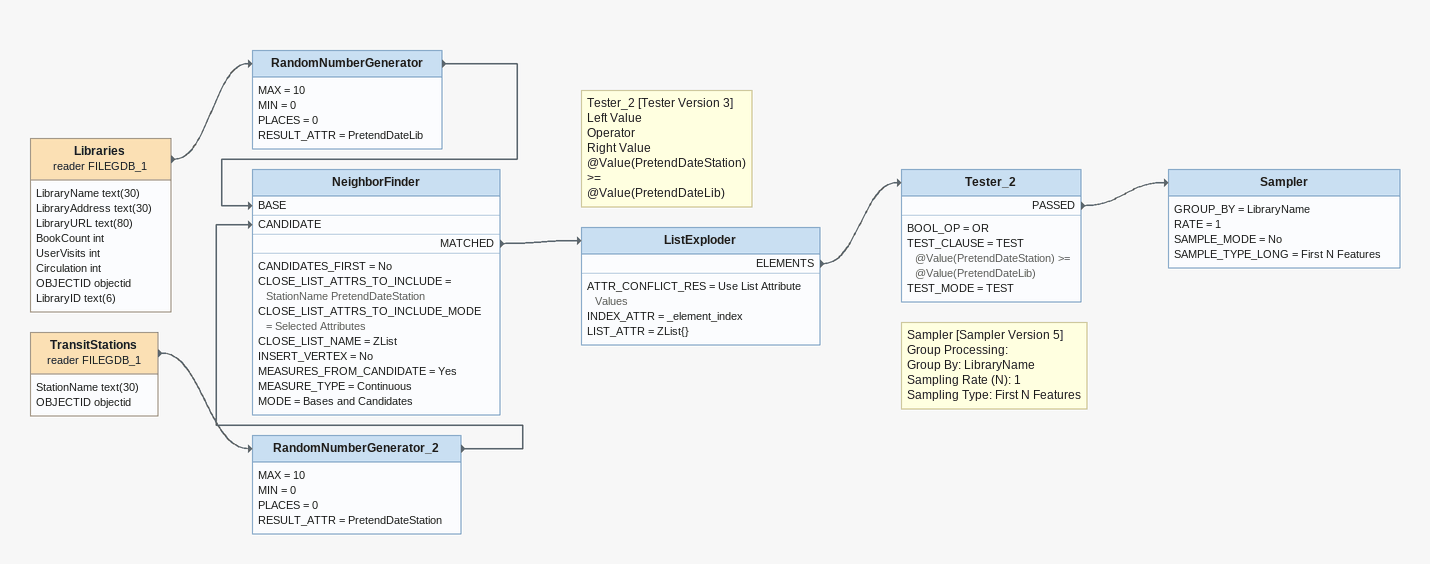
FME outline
TransitStations (reader FILEGDB_1)
    attributes: StationName text(30), OBJECTID objectid
    -> RandomNumberGenerator_2
RandomNumberGenerator_2
    MAX = 10
    MIN = 0
    PLACES = 0
    RESULT_ATTR = PretendDateStation
    -> NeighborFinder [CANDIDATE]
Libraries (reader FILEGDB_1)
    attributes: LibraryName text(30), LibraryAddress text(30), LibraryURL text(80), BookCount int, UserVisits int, Circulation int, OBJECTID objectid, LibraryID text(6)
    -> RandomNumberGenerator
RandomNumberGenerator
    MAX = 10
    MIN = 0
    PLACES = 0
    RESULT_ATTR = PretendDateLib
    -> NeighborFinder [BASE]
NeighborFinder
    CANDIDATES_FIRST = No
    CLOSE_LIST_ATTRS_TO_INCLUDE = StationName PretendDateStation
    CLOSE_LIST_ATTRS_TO_INCLUDE_MODE = Selected Attributes
    CLOSE_LIST_NAME = ZList
    INSERT_VERTEX = No
    MEASURES_FROM_CANDIDATE = Yes
    MEASURE_TYPE = Continuous
    MODE = Bases and Candidates
    MATCHED -> ListExploder
ListExploder
    ATTR_CONFLICT_RES = Use List Attribute Values
    INDEX_ATTR = _element_index
    LIST_ATTR = ZList{}
    ELEMENTS -> Tester_2
Note: Tester_2 [Tester Version 3] / Left Value / Operator / Right Value / @Value(PretendDateStation) / >= / @Value(PretendDateLib)
Tester_2
    BOOL_OP = OR
    TEST_CLAUSE = TEST @Value(PretendDateStation) >= @Value(PretendDateLib)
    TEST_MODE = TEST
    PASSED -> Sampler
Note: Sampler [Sampler Version 5] / Group Processing: / Group By: LibraryName / Sampling Rate (N): 1 / Sampling Type: First N Features
Sampler
    GROUP_BY = LibraryName
    RATE = 1
    SAMPLE_MODE = No
    SAMPLE_TYPE_LONG = First N Features
